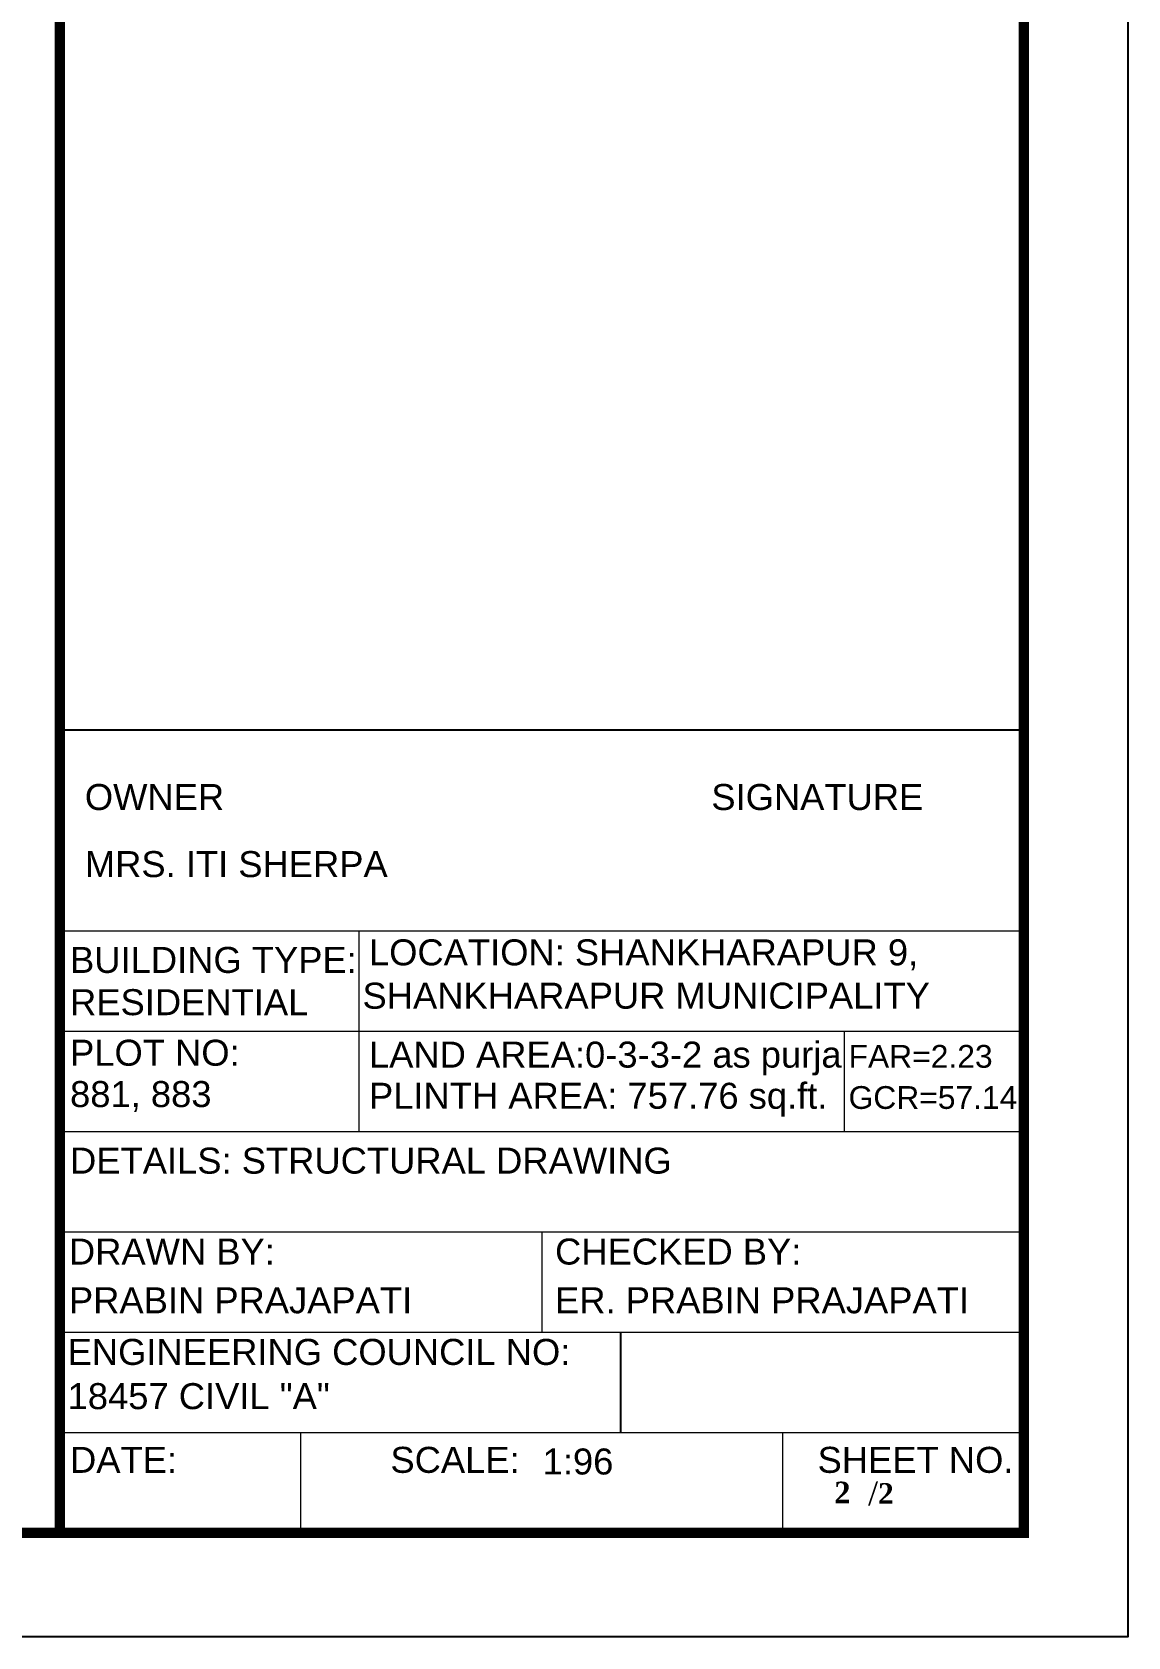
# Model space of a CAD drawing. Header units: inches. Extents: x -4737 to 13205, y 2479 to 13285.
# Drawn here: x 12493 to 12999, y 9074 to 9814 of the extents above; entities that cross this region are included whole.
import ezdxf

# ---------------------------------------------------------------- set-up
doc = ezdxf.new("R2010")
doc.units = ezdxf.units.IN
doc.header["$MEASUREMENT"] = 0
doc.layers.add('A-Wall', color=7, linetype='Continuous')
doc.layers.add('Text', color=7, linetype='Continuous', lineweight=13)
doc.layers.add('Text 0.200', color=122, linetype='Continuous', lineweight=20)
doc.styles.add('ordinary', font='arial.ttf')
doc.styles.get("Standard").update_dxf_attribs({"font": 'arial.ttf'})

msp = doc.modelspace()

# ---------------------------------------------------------------- linework, layer by layer
msp.add_line((12506.18, 9492.33), (12950.83, 9492.33))
msp.add_lwpolyline([(9824.03, 9073.79), (9824.03, 11318.83), (12998.83, 11318.83), (12998.83, 9073.79)], close=True)
at = {"const_width": 4.8}
msp.add_lwpolyline([(12950.83, 9121.79), (12950.83, 11270.83), (9968.03, 11270.83), (9968.03, 9121.79)], close=True, dxfattribs=at)
msp.add_lwpolyline([(12506.18, 9121.79), (12506.18, 11270.83)], dxfattribs=at)
at = {"layer": 'A-Wall', "ltscale": 50}
msp.add_line((12764.79, 9214.42), (12764.79, 9168.11), dxfattribs=at)
at = {"layer": 'Text'}
for p, q in [((12506.18, 9399.7), (12950.83, 9399.7)), ((12644.06, 9399.7), (12644.06, 9307.06)), ((12506.18, 9353.38), (12950.83, 9353.38)), ((12867.93, 9353.38), (12867.93, 9307.01)), ((12506.18, 9307.06), (12950.83, 9307.06)), ((12506.18, 9260.74), (12950.83, 9260.74)), ((12728.51, 9260.74), (12728.51, 9214.38)), ((12506.18, 9214.42), (12950.83, 9214.42)), ((12506.18, 9168.11), (12950.83, 9168.11)), ((12617.34, 9121.79), (12617.34, 9168.11)), ((12839.67, 9121.79), (12839.67, 9168.11))]:
    msp.add_line(p, q, dxfattribs=at)

# ---------------------------------------------------------------- texts
at = {"insert": (12839.67, 9159.01), "char_height": 6.54232, "width": 86.8429, "attachment_point": 1}
msp.add_mtext('\\A1;{\\fTimes New Roman|b1|i0|c0|p18;\\H1.2367x;\\P\\pi29.41602;\\H0.80859x;    \\fBookman Old Style|b0|i0|c0|p18;\\H1.6907x;/\\fBookman Old Style|b1|i0|c0|p18;\\H0.86414x;2\\fArial|b1|i0|c0|p34;\\H1.2047x; \\H0.8998x;   }', dxfattribs=at)
at = {"layer": 'Text', "style": 'ordinary'}
for s, height, p in [('OWNER', 12, (12517.74, 9455.4)), ('SIGNATURE', 12, (12806.69, 9455.4)), ('MRS. ITI SHERPA', 12, (12517.74, 9424.43)), ('BUILDING TYPE:  ', 12, (12510.91, 9380.22)), ('LOCATION: SHANKHARAPUR 9,', 12, (12648.78, 9383.71)), ('RESIDENTIAL', 12, (12510.91, 9360.72)), ('SHANKHARAPUR MUNICIPALITY', 12, (12645.8, 9363.71)), ('PLOT NO: ', 12, (12510.91, 9337.39)), ('LAND AREA:0-3-3-2 as purja', 12, (12648.78, 9336.52)), ('FAR=2.23', 10.5, (12870, 9336.47)), ('881, 883 ', 12, (12510.91, 9318.31)), ('PLINTH AREA: 757.76 sq.ft.', 12, (12648.78, 9317.52)), ('GCR=57.14', 10.5, (12870, 9317.47)), ('DETAILS: STRUCTURAL DRAWING ', 12, (12510.91, 9287.59)), ('CHECKED BY: ', 12, (12734.61, 9245.63)), ('DRAWN BY:', 12, (12510.39, 9245.63)), ('PRABIN PRAJAPATI', 12, (12510.39, 9223.13)), ('ER. PRABIN PRAJAPATI', 12, (12734.61, 9223.13)), ('ENGINEERING COUNCIL NO:', 12, (12509.78, 9199.31)), ('18457 CIVIL "A"', 12, (12509.78, 9178.9)), ('SCALE:', 12, (12658.68, 9149.5)), ('SHEET NO.', 12, (12855.71, 9149.5)), ('DATE:', 12, (12510.91, 9149.5))]:
    msp.add_text(s, height=height, dxfattribs=at).set_placement(p)
msp.add_attdef('1:96', (12728.89, 9148.74), 'SCALE', height=12, dxfattribs=at)
at = {"layer": 'Text 0.200', "ltscale": 10, "insert": (12867.15, 9145.42), "char_height": 9.9298, "width": 19.4821, "attachment_point": 2}
msp.add_mtext('{\\fBookman Old Style|b1|i0|c0|p18;2}', dxfattribs=at)

doc.saveas('drawing.dxf')
